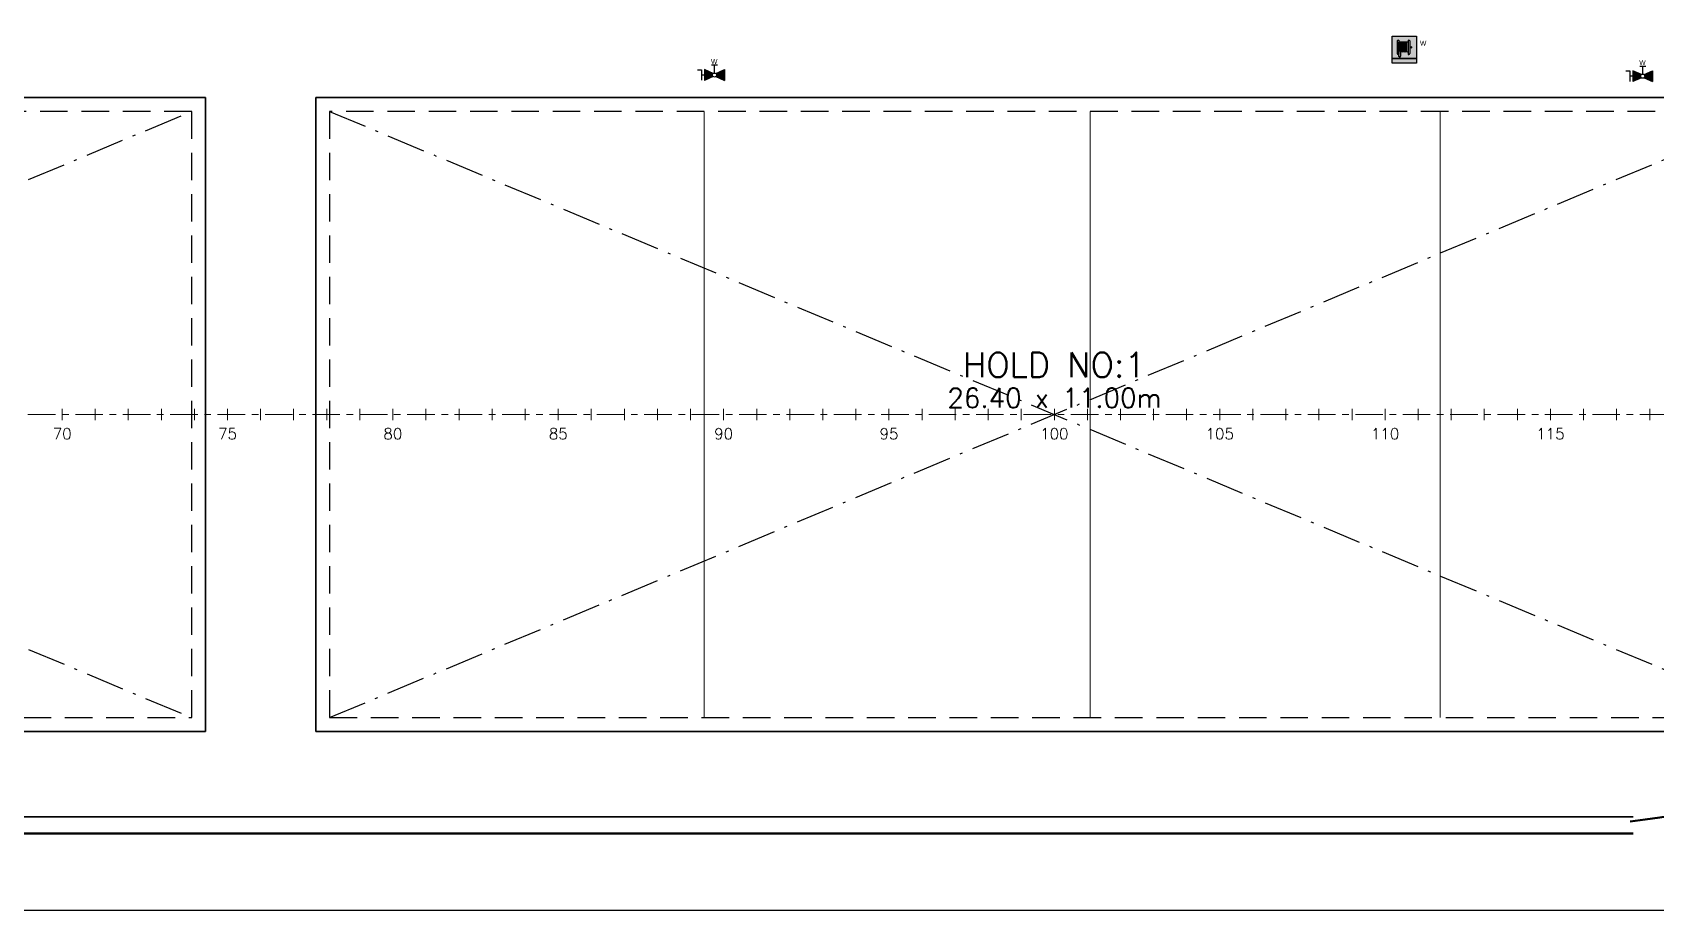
# Model space of a CAD drawing. Header units: millimetres. Extents: x -5000 to 92500, y -73000 to 27580.
# Drawn here: x 41461 to 70906, y -36000 to -20068 of the extents above; entities that cross this region are included whole.
import ezdxf
from ezdxf.enums import TextEntityAlignment as Align

# ---------------------------------------------------------------- set-up
doc = ezdxf.new("R2010")
doc.units = ezdxf.units.MM
for name, pattern in [('CENTER_S', [860, 500, -120, 120, -120]), ('DASHDOT_S', [1150, 700, -200, 50, -200]), ('DASHED_S', [750, 500, -250])]:
    doc.linetypes.add(name, pattern=pattern)
for name, color, linetype, lineweight in [('CENTER', 1, 'CENTER_S', 18), ('DASHDOT', 8, 'DASHDOT_S', 25), ('DASHED', 8, 'DASHED_S', 25), ('DETAIL', 9, 'Continuous', 13), ('FRAMES', 7, 'Continuous', 18), ('HULL', 7, 'Continuous', 50), ('STRUCT', 7, 'Continuous', 35), ('SYM-FF', 1, 'Continuous', 18), ('TEXT', 7, 'Continuous', 18)]:
    doc.layers.add(name, color=color, linetype=linetype, lineweight=lineweight)
for name, color, linetype in [('dotted', 140, 'Continuous'), ('FIRE LINE', 1, 'Continuous'), ('VENT', 210, 'Continuous')]:
    doc.layers.add(name, color=color, linetype=linetype)
doc.styles.add('ARIAL', font='arial.ttf')
doc.styles.add('ROMANS', font='romans.shx')
picture_1 = doc.add_image_def('image6.png', size_in_pixel=(4825, 900))

# ---------------------------------------------------------------- blocks, each defined once
blk = doc.blocks.new('hyd')
at = {"layer": 'FIRE LINE'}
for color, points in [(1, [(1942.494, -4114.805), (1942.122, -4114.633), (1942.122, -4115.111), (1942.494, -4114.939, -0.219445), (1942.463, -4114.872, -0.219445)]), (80, [(1942.608, -4114.805, -0.219445), (1942.639, -4114.872, -0.219445), (1942.608, -4114.939), (1942.981, -4115.111), (1942.981, -4114.633)])]:
    blk.add_hatch(color=color, dxfattribs=at).paths.add_polyline_path(points)
at = {"layer": 'dotted', "color": 6}
for p, q in [((1942.418, -4114.43), (1942.686, -4114.43)), ((1942.552, -4114.784), (1942.552, -4114.43)), ((1941.816, -4114.646), (1941.99, -4114.646)), ((1941.99, -4114.646), (1941.99, -4115.098)), ((1942.109, -4114.872), (1941.99, -4114.872)), ((1942.122, -4114.633), (1942.122, -4115.111)), ((1942.495, -4114.805), (1942.122, -4114.633)), ((1942.495, -4114.939), (1942.122, -4115.111)), ((1942.609, -4114.805), (1942.981, -4114.633)), ((1942.609, -4114.939), (1942.981, -4115.111)), ((1942.981, -4114.633), (1942.981, -4115.111))]:
    blk.add_line(p, q, dxfattribs=at)
blk.add_circle((1942.552, -4114.872), 0.088, dxfattribs=at)
at = {"layer": 'dotted', "color": 6, "style": 'ARIAL'}
blk.add_text('W', height=0.212, dxfattribs=at).set_placement((1942.4, -4114.388))
blk = doc.blocks.new('FPR-WATER FIRE HYDRANT')
at = {"layer": 'VENT', "color": 2, "xscale": 0.45989954711139, "yscale": 0.45989954711139}
blk.add_blockref('hyd', (-893.308, 1892.371), dxfattribs=at)
blk = doc.blocks.new('box')
at = {"layer": 'VENT'}
h = blk.add_hatch(color=1, dxfattribs=at)
h.paths.add_polyline_path([(1943.159, -4115.599), (1942.093, -4115.599), (1942.093, -4116.565), (1943.159, -4116.565)])
h.paths.add_polyline_path([(1942.861, -4116.356, -0.360452), (1942.827, -4116.391), (1942.793, -4116.391), (1942.793, -4115.771), (1942.827, -4115.771, -0.374684), (1942.861, -4115.807), (1942.861, -4116.082), (1942.873, -4116.082, -1), (1942.944, -4116.082, -1), (1942.873, -4116.082), (1942.861, -4116.082)])
h.paths.add_polyline_path([(1942.732, -4116.266), (1942.732, -4115.863, -0.405451), (1942.787, -4115.863), (1942.787, -4116.266, -0.405451)])
h.paths.add_polyline_path([(1942.89, -4116.082, -1), (1942.927, -4116.082, -1)])
h.paths.add_polyline_path([(1942.725, -4116.266, -0.357785), (1942.664, -4116.266), (1942.664, -4115.863, -0.357785), (1942.725, -4115.863)])
h.paths.add_polyline_path([(1942.657, -4116.266, -0.357785), (1942.596, -4116.266), (1942.596, -4115.863, -0.357785), (1942.657, -4115.863)])
h.paths.add_polyline_path([(1942.589, -4116.266, -0.357785), (1942.528, -4116.266), (1942.528, -4115.863, -0.357785), (1942.589, -4115.863)])
h.paths.add_polyline_path([(1942.522, -4116.266, -0.357785), (1942.46, -4116.266), (1942.46, -4115.863, -0.357785), (1942.522, -4115.863)])
h.paths.add_polyline_path([(1942.454, -4116.465), (1942.392, -4116.465), (1942.392, -4115.863, -0.357785), (1942.454, -4115.863)])
h.paths.add_polyline_path([(1942.457, -4116.471), (1942.438, -4116.514), (1942.407, -4116.514), (1942.389, -4116.471)])
h.paths.add_polyline_path([(1942.386, -4116.391), (1942.352, -4116.391, -0.376553), (1942.318, -4116.354), (1942.318, -4115.807, -0.376553), (1942.352, -4115.771), (1942.386, -4115.771)])
blk.add_hatch(color=3, dxfattribs=at).paths.add_polyline_path([(1943.159, -4116.565), (1942.093, -4116.565), (1942.093, -4116.767), (1943.159, -4116.767)])
at = {"layer": 'dotted', "color": 6}
for p, q in [((1942.318, -4115.807), (1942.318, -4116.354)), ((1942.352, -4115.771), (1942.386, -4115.771)), ((1942.386, -4115.771), (1942.386, -4116.391)), ((1942.393, -4116.465), (1942.393, -4115.863)), ((1942.454, -4115.863), (1942.454, -4116.465)), ((1942.461, -4116.266), (1942.461, -4115.863)), ((1942.522, -4115.863), (1942.522, -4116.266)), ((1942.529, -4116.266), (1942.529, -4115.863)), ((1942.59, -4115.863), (1942.59, -4116.266)), ((1942.596, -4116.266), (1942.596, -4115.863)), ((1942.658, -4115.863), (1942.658, -4116.266)), ((1942.664, -4116.266), (1942.664, -4115.863)), ((1942.726, -4115.863), (1942.726, -4116.266)), ((1942.732, -4116.266), (1942.732, -4115.863)), ((1942.787, -4115.863), (1942.787, -4116.266)), ((1942.794, -4115.771), (1942.794, -4116.391)), ((1942.794, -4115.771), (1942.828, -4115.771)), ((1942.861, -4115.807), (1942.861, -4116.356)), ((1942.352, -4116.391), (1942.386, -4116.391)), ((1942.389, -4116.471), (1942.457, -4116.471)), ((1942.407, -4116.514), (1942.389, -4116.471)), ((1942.393, -4116.465), (1942.454, -4116.465)), ((1942.407, -4116.514), (1942.439, -4116.514)), ((1942.439, -4116.514), (1942.457, -4116.471)), ((1942.794, -4116.391), (1942.828, -4116.391)), ((1942.861, -4116.082), (1942.945, -4116.082)), ((1942.909, -4116.117), (1942.909, -4116.046))]:
    blk.add_line(p, q, dxfattribs=at)
for points in [[(1942.094, -4115.599), (1943.16, -4115.599), (1943.16, -4116.767), (1942.094, -4116.767)], [(1942.094, -4116.565), (1943.16, -4116.565), (1943.16, -4116.565), (1942.094, -4116.565)]]:
    blk.add_lwpolyline(points, close=True, dxfattribs=at)
for radius in [0.0356, 0.0187]:
    blk.add_circle((1942.909, -4116.082), radius, dxfattribs=at)
for centre, radius, start, end in [((1942.356, -4115.808), 0.0379, 95.97699, 178.51314), ((1942.423, -4115.901), 0.0483, 50.62715, 129.37285), ((1942.491, -4115.901), 0.0483, 50.62715, 129.37285), ((1942.559, -4115.901), 0.0483, 50.62715, 129.37285), ((1942.627, -4115.901), 0.0483, 50.62715, 129.37285), ((1942.695, -4115.901), 0.0483, 50.62715, 129.37285), ((1942.76, -4115.892), 0.0393, 45.84645, 134.15355), ((1942.824, -4115.808), 0.0379, 1.48686, 84.02301), ((1942.356, -4116.353), 0.0379, 181.48686, 264.02301), ((1942.491, -4116.228), 0.0483, 230.62715, 309.37285), ((1942.559, -4116.228), 0.0483, 230.62715, 309.37285), ((1942.627, -4116.228), 0.0483, 230.62715, 309.37285), ((1942.695, -4116.228), 0.0483, 230.62715, 309.37285), ((1942.76, -4116.238), 0.0393, 225.84645, 314.15355), ((1942.824, -4116.353), 0.0379, 275.97699, 358.51314)]:
    blk.add_arc(centre, radius, start, end, dxfattribs=at)
at = {"layer": 'dotted', "color": 6, "style": 'ARIAL'}
blk.add_text('W', height=0.212, dxfattribs=at).set_placement((1943.305, -4116.011))
blk = doc.blocks.new('FPR-FIRE BOX HOSE WITH NOZZLES')
at = {"layer": 'VENT', "color": 2, "xscale": 0.45989954711139, "yscale": 0.45989954711139}
blk.add_blockref('box', (-893.447, 1893.031), dxfattribs=at)

msp = doc.modelspace()

# ---------------------------------------------------------------- linework, layer by layer
at = {"layer": 'CENTER'}
msp.add_line((-4200, -27000), (88200, -27000), dxfattribs=at)
at = {"layer": 'DASHDOT'}
for p, q in [((18050, -32500), (44350, -21500)), ((18050, -21500), (44350, -32500)), ((46850, -32500), (73150, -21500)), ((46850, -21500), (73150, -32500))]:
    msp.add_line(p, q, dxfattribs=at)
at = {"layer": 'DASHED'}
for p, q in [((44350, -21500), (18050, -21500)), ((44350, -32500), (44350, -21500)), ((73150, -21500), (46850, -21500)), ((46850, -21500), (46850, -32500)), ((18050, -32500), (44350, -32500)), ((46850, -32500), (73150, -32500))]:
    msp.add_line(p, q, dxfattribs=at)
at = {"layer": 'DETAIL'}
for p, q in [((53650, -32500), (53650, -21500)), ((60650, -32500), (60650, -21500)), ((67000, -32500), (67000, -21500))]:
    msp.add_line(p, q, dxfattribs=at)
at = {"layer": 'FRAMES'}
for p, q in [((42000, -27100), (42000, -26900)), ((42600, -27100), (42600, -26900)), ((43200, -27100), (43200, -26900)), ((43800, -27100), (43800, -26900)), ((44400, -27100), (44400, -26900)), ((45000, -27100), (45000, -26900)), ((45600, -27100), (45600, -26900)), ((46200, -27100), (46200, -26900)), ((46800, -27100), (46800, -26900)), ((47400, -27100), (47400, -26900)), ((48000, -27100), (48000, -26900)), ((48600, -27100), (48600, -26900)), ((49200, -27100), (49200, -26900)), ((49800, -27100), (49800, -26900)), ((50400, -27100), (50400, -26900)), ((51000, -27100), (51000, -26900)), ((51600, -27100), (51600, -26900)), ((52200, -27100), (52200, -26900)), ((52800, -27100), (52800, -26900)), ((53400, -27100), (53400, -26900)), ((54000, -27100), (54000, -26900)), ((54600, -27100), (54600, -26900)), ((55200, -27100), (55200, -26900)), ((55800, -27100), (55800, -26900)), ((56400, -27100), (56400, -26900)), ((57000, -27100), (57000, -26900)), ((57600, -27100), (57600, -26900)), ((58200, -27100), (58200, -26900)), ((58800, -27100), (58800, -26900)), ((59400, -27100), (59400, -26900)), ((60000, -27100), (60000, -26900)), ((60600, -27100), (60600, -26900)), ((61200, -27100), (61200, -26900)), ((61800, -27100), (61800, -26900)), ((62400, -27100), (62400, -26900)), ((63000, -27100), (63000, -26900)), ((63600, -27100), (63600, -26900)), ((64200, -27100), (64200, -26900)), ((64800, -27100), (64800, -26900)), ((65400, -27100), (65400, -26900)), ((66000, -27100), (66000, -26900)), ((66600, -27100), (66600, -26900)), ((67200, -27100), (67200, -26900)), ((67800, -27100), (67800, -26900)), ((68400, -27100), (68400, -26900)), ((69000, -27100), (69000, -26900)), ((69600, -27100), (69600, -26900)), ((70200, -27100), (70200, -26900)), ((70800, -27100), (70800, -26900))]:
    msp.add_line(p, q, dxfattribs=at)
at = {"layer": 'HULL'}
msp.add_line((14340, -34600), (70500, -34600), dxfattribs=at)
for centre, start, end in [((67865, -40548), 59.4439, 82.9654), ((67865, -13452), 277.0346, 300.5561)]:
    msp.add_arc(centre, 21090, start, end, dxfattribs=at)
at = {"layer": 'STRUCT'}
for p, q in [((44600, -21250), (17800, -21250)), ((44600, -32750), (44600, -21250)), ((73400, -21250), (46600, -21250)), ((46600, -21250), (46600, -32750)), ((17800, -32750), (44600, -32750)), ((46600, -32750), (73400, -32750)), ((14340, -34300), (70500, -34300))]:
    msp.add_line(p, q, dxfattribs=at)

# ---------------------------------------------------------------- block references
at = {"layer": 'SYM-FF', "xscale": 906.54, "yscale": 906.54}
for name, p in [('FPR-FIRE BOX HOSE WITH NOZZLES', (66380, -20380)), ('FPR-WATER FIRE HYDRANT', (53770, -20790)), ('FPR-WATER FIRE HYDRANT', (70610, -20810))]:
    msp.add_blockref(name, p, dxfattribs=at)

# ---------------------------------------------------------------- texts
at = {"layer": 'FRAMES', "style": 'ROMANS'}
for s, p in [('70', (42000, -27350)), ('75', (45000, -27350)), ('80', (48000, -27350)), ('85', (51000, -27350)), ('90', (54000, -27350)), ('95', (57000, -27350)), ('100', (60000, -27350)), ('105', (63000, -27350)), ('110', (66000, -27350)), ('115', (69000, -27350))]:
    msp.add_text(s, height=200, dxfattribs=at).set_placement(p, align=Align.MIDDLE_CENTER)
at = {"layer": 'TEXT', "style": 'ROMANS'}
for s, height, p in [('HOLD NO:1', 450, (60000, -26100)), ('26.40 x 11.00m', 350, (60000, -26700))]:
    msp.add_text(s, height=height, dxfattribs=at).set_placement(p, align=Align.MIDDLE_CENTER)

# ---------------------------------------------------------------- pictures from other files: only their frames are drawn
at = {"layer": '0-REFERENCE-IMAGE'}
image = msp.add_image(picture_1, insert=(-4500, -36000), size_in_units=(96500, 18000), dxfattribs=dict(at, fade=50))

doc.saveas('drawing.dxf')
